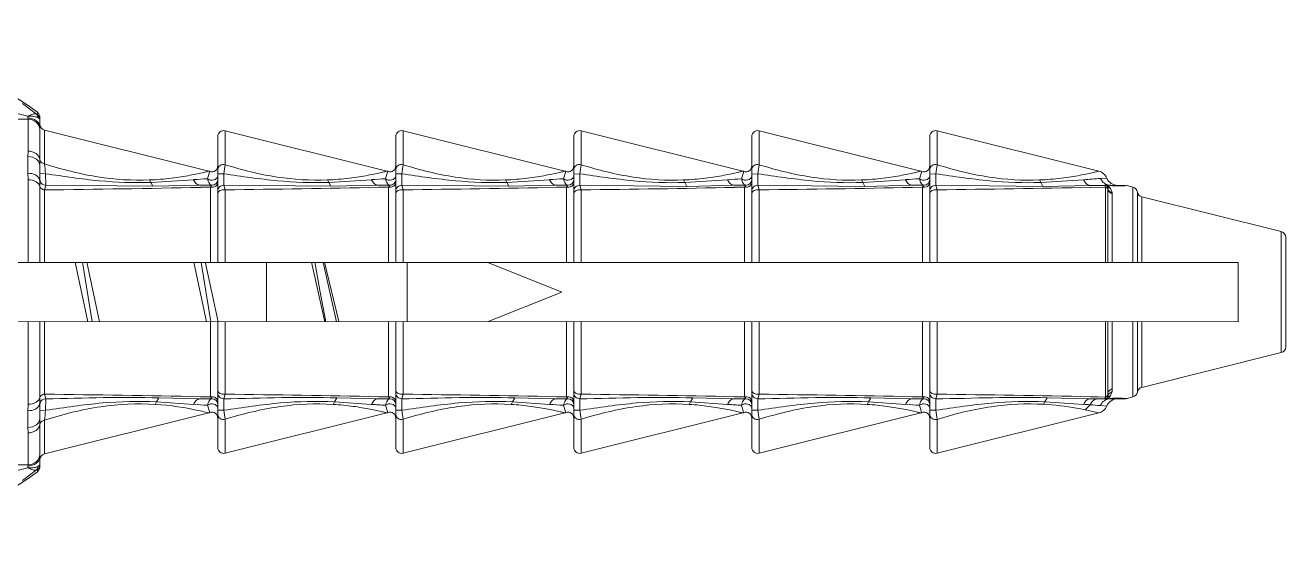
# Model space of a CAD drawing. Extents: x 9631 to 10472, y -18721 to -18126.
# Drawn here: x 10360.52 to 10376.45, y -18393.21 to -18386.46 of the extents above; entities that cross this region are included whole.
import ezdxf

# ---------------------------------------------------------------- set-up
doc = ezdxf.new("R2010")
doc.units = 0
doc.header["$MEASUREMENT"] = 0
doc.layers.get('0').update_dxf_attribs({"linetype": 'CONTINUOUS', "lineweight": 13})

msp = doc.modelspace()

# ---------------------------------------------------------------- linework, layer by layer
at = {"color": 7, "linetype": 'Continuous'}
for p, q in [((10360.553, -18387.609), (10360.399, -18387.571)), ((10360.662, -18387.583), (10360.483, -18387.448)), ((10360.673, -18387.584), (10360.673, -18387.558)), ((10357.403, -18387.643), (10360.554, -18387.643)), ((10360.553, -18387.63), (10360.553, -18387.609)), ((10360.554, -18387.643), (10360.553, -18387.63)), ((10360.554, -18388.05), (10360.554, -18387.643)), ((10360.662, -18387.583), (10360.673, -18387.584)), ((10360.662, -18387.583), (10360.682, -18387.622)), ((10360.673, -18387.584), (10360.7, -18387.622)), ((10360.683, -18387.628), (10360.701, -18387.64)), ((10360.703, -18387.752), (10360.703, -18387.619)), ((10360.704, -18387.776), (10360.703, -18387.752)), ((10360.704, -18388.157), (10360.704, -18387.776)), ((10362.84, -18388.303), (10360.76, -18387.783)), ((10360.76, -18388.209), (10360.76, -18387.783)), ((10362.953, -18389.456), (10362.953, -18387.865)), ((10365.09, -18388.303), (10363.046, -18387.792)), ((10363.046, -18388.221), (10363.046, -18387.792)), ((10365.203, -18389.456), (10365.203, -18387.865)), ((10367.34, -18388.303), (10365.296, -18387.792)), ((10365.296, -18388.221), (10365.296, -18387.792)), ((10367.453, -18389.456), (10367.453, -18387.865)), ((10369.59, -18388.303), (10367.546, -18387.792)), ((10367.546, -18388.221), (10367.546, -18387.792)), ((10369.703, -18389.456), (10369.703, -18387.865)), ((10371.84, -18388.303), (10369.796, -18387.792)), ((10369.796, -18388.221), (10369.796, -18387.792)), ((10371.953, -18387.865), (10371.953, -18389.456)), ((10374.09, -18388.303), (10372.046, -18387.792)), ((10372.046, -18387.792), (10372.046, -18388.221)), ((10360.553, -18388.118), (10360.554, -18388.05)), ((10360.553, -18388.329), (10360.553, -18388.118)), ((10360.703, -18388.232), (10360.704, -18388.157)), ((10360.554, -18388.412), (10360.553, -18388.329)), ((10360.703, -18388.429), (10360.703, -18388.232)), ((10360.776, -18388.335), (10360.703, -18388.333)), ((10360.778, -18388.481), (10360.776, -18388.335)), ((10362.842, -18388.327), (10362.822, -18388.399)), ((10362.853, -18388.307), (10362.842, -18388.327)), ((10362.945, -18388.389), (10362.953, -18388.365)), ((10362.953, -18388.338), (10363.03, -18388.336)), ((10363.028, -18388.481), (10363.03, -18388.336)), ((10365.092, -18388.327), (10365.072, -18388.399)), ((10365.103, -18388.307), (10365.092, -18388.327)), ((10365.195, -18388.389), (10365.203, -18388.365)), ((10365.203, -18388.338), (10365.28, -18388.336)), ((10365.278, -18388.481), (10365.28, -18388.336)), ((10367.322, -18388.399), (10367.353, -18388.308)), ((10367.453, -18388.365), (10367.445, -18388.389)), ((10367.453, -18388.339), (10367.53, -18388.336)), ((10367.528, -18388.481), (10367.53, -18388.336)), ((10369.572, -18388.399), (10369.603, -18388.308)), ((10369.703, -18388.365), (10369.695, -18388.389)), ((10369.703, -18388.339), (10369.78, -18388.336)), ((10369.778, -18388.481), (10369.78, -18388.336)), ((10371.822, -18388.399), (10371.853, -18388.308)), ((10371.953, -18388.365), (10371.945, -18388.389)), ((10372.03, -18388.336), (10371.953, -18388.339)), ((10372.03, -18388.336), (10372.028, -18388.481)), ((10360.554, -18389.456), (10360.554, -18388.412)), ((10360.7, -18388.408), (10360.703, -18388.429)), ((10360.707, -18388.428), (10360.703, -18388.406)), ((10360.704, -18388.498), (10360.703, -18388.429)), ((10360.703, -18389.456), (10360.704, -18388.498)), ((10360.76, -18388.539), (10360.778, -18388.481)), ((10360.778, -18388.481), (10362.133, -18388.494)), ((10362.091, -18388.414), (10362.105, -18388.446)), ((10362.105, -18388.446), (10362.646, -18388.411)), ((10362.133, -18388.494), (10362.105, -18388.446)), ((10362.133, -18388.494), (10362.733, -18388.481)), ((10362.878, -18388.481), (10362.733, -18388.481)), ((10362.86, -18388.504), (10362.735, -18388.507)), ((10362.878, -18388.481), (10362.86, -18388.504)), ((10362.86, -18388.504), (10362.86, -18389.456)), ((10362.86, -18388.504), (10362.894, -18388.505)), ((10362.921, -18388.407), (10362.945, -18388.389)), ((10363.046, -18388.539), (10363.028, -18388.481)), ((10363.028, -18388.481), (10364.383, -18388.494)), ((10364.341, -18388.414), (10364.355, -18388.446)), ((10364.355, -18388.446), (10364.896, -18388.411)), ((10364.383, -18388.494), (10364.355, -18388.446)), ((10364.383, -18388.494), (10364.983, -18388.481)), ((10365.128, -18388.481), (10364.983, -18388.481)), ((10365.11, -18388.504), (10364.985, -18388.507)), ((10365.128, -18388.481), (10365.11, -18388.504)), ((10365.11, -18388.504), (10365.11, -18389.456)), ((10365.11, -18388.504), (10365.144, -18388.505)), ((10365.171, -18388.407), (10365.195, -18388.389)), ((10365.296, -18388.539), (10365.278, -18388.481)), ((10365.278, -18388.481), (10366.633, -18388.494)), ((10366.591, -18388.414), (10366.605, -18388.446)), ((10366.605, -18388.446), (10367.146, -18388.411)), ((10366.633, -18388.494), (10366.605, -18388.446)), ((10366.633, -18388.494), (10367.233, -18388.481)), ((10367.378, -18388.481), (10367.233, -18388.481)), ((10367.36, -18388.505), (10367.235, -18388.507)), ((10367.36, -18388.505), (10367.378, -18388.481)), ((10367.36, -18389.456), (10367.36, -18388.505)), ((10367.378, -18388.506), (10367.36, -18388.505)), ((10367.442, -18388.392), (10367.421, -18388.408)), ((10367.546, -18388.539), (10367.528, -18388.481)), ((10367.528, -18388.481), (10368.883, -18388.495)), ((10368.841, -18388.414), (10368.855, -18388.446)), ((10368.855, -18388.446), (10369.396, -18388.411)), ((10368.883, -18388.495), (10368.855, -18388.446)), ((10368.883, -18388.495), (10369.483, -18388.481)), ((10369.628, -18388.481), (10369.483, -18388.481)), ((10369.61, -18388.505), (10369.485, -18388.507)), ((10369.61, -18388.505), (10369.628, -18388.481)), ((10369.61, -18389.456), (10369.61, -18388.505)), ((10369.628, -18388.507), (10369.61, -18388.505)), ((10369.692, -18388.392), (10369.671, -18388.408)), ((10369.796, -18388.539), (10369.778, -18388.481)), ((10369.778, -18388.481), (10371.133, -18388.495)), ((10371.091, -18388.414), (10371.105, -18388.446)), ((10371.105, -18388.446), (10371.646, -18388.411)), ((10371.133, -18388.495), (10371.105, -18388.446)), ((10371.133, -18388.495), (10371.733, -18388.481)), ((10371.878, -18388.481), (10371.733, -18388.481)), ((10371.86, -18388.505), (10371.735, -18388.508)), ((10371.86, -18388.505), (10371.878, -18388.481)), ((10371.86, -18389.456), (10371.86, -18388.505)), ((10371.878, -18388.507), (10371.86, -18388.505)), ((10371.942, -18388.392), (10371.921, -18388.408)), ((10372.028, -18388.481), (10372.046, -18388.539)), ((10372.028, -18388.481), (10373.383, -18388.495)), ((10373.341, -18388.414), (10373.355, -18388.446)), ((10373.355, -18388.446), (10373.896, -18388.411)), ((10373.383, -18388.495), (10373.355, -18388.446)), ((10373.383, -18388.495), (10373.983, -18388.482)), ((10374.166, -18388.482), (10373.983, -18388.482)), ((10374.166, -18388.503), (10373.985, -18388.508)), ((10374.113, -18388.396), (10374.191, -18388.39)), ((10374.166, -18388.482), (10374.177, -18388.472)), ((10374.172, -18388.492), (10374.166, -18388.482)), ((10374.175, -18388.503), (10374.166, -18388.503)), ((10374.175, -18388.503), (10374.172, -18388.492)), ((10374.175, -18389.457), (10374.175, -18388.503)), ((10374.175, -18388.503), (10374.2, -18388.522)), ((10374.192, -18388.492), (10374.18, -18388.472)), ((10374.199, -18388.475), (10374.19, -18388.473)), ((10374.198, -18388.48), (10374.19, -18388.476)), ((10374.208, -18388.509), (10374.196, -18388.497)), ((10374.283, -18388.482), (10374.199, -18388.475)), ((10374.212, -18388.492), (10374.2, -18388.481)), ((10374.2, -18388.522), (10374.203, -18388.535)), ((10374.203, -18389.457), (10374.203, -18388.521)), ((10374.205, -18388.535), (10374.203, -18388.521)), ((10374.262, -18388.489), (10374.205, -18388.481)), ((10374.239, -18388.522), (10374.215, -18388.514)), ((10374.239, -18388.522), (10374.218, -18388.497)), ((10374.26, -18388.574), (10374.239, -18388.522)), ((10374.32, -18388.49), (10374.271, -18388.489)), ((10374.41, -18388.482), (10374.283, -18388.482)), ((10374.32, -18388.49), (10374.295, -18388.482)), ((10374.33, -18388.489), (10374.32, -18388.49)), ((10374.374, -18388.488), (10374.33, -18388.489)), ((10374.419, -18388.487), (10374.374, -18388.488)), ((10374.446, -18388.486), (10374.419, -18388.487)), ((10374.521, -18388.505), (10374.443, -18388.485)), ((10374.521, -18389.457), (10374.521, -18388.505)), ((10360.76, -18389.456), (10360.76, -18388.539)), ((10363.046, -18389.456), (10363.046, -18388.539)), ((10365.296, -18389.456), (10365.296, -18388.539)), ((10367.546, -18389.456), (10367.546, -18388.539)), ((10369.796, -18389.456), (10369.796, -18388.539)), ((10372.046, -18388.539), (10372.046, -18389.456)), ((10374.26, -18388.587), (10374.26, -18388.574)), ((10374.26, -18389.457), (10374.26, -18388.587)), ((10374.577, -18388.566), (10374.577, -18389.457)), ((10376.396, -18389.067), (10374.633, -18388.627)), ((10374.633, -18388.627), (10374.633, -18389.457)), ((10376.396, -18390.596), (10376.396, -18389.067)), ((10376.453, -18390.523), (10376.453, -18389.14)), ((10359.353, -18389.456), (10375.853, -18389.457)), ((10361.148, -18389.454), (10361.311, -18390.209)), ((10361.242, -18389.454), (10361.364, -18390.207)), ((10361.459, -18390.208), (10361.295, -18389.454)), ((10362.648, -18389.454), (10362.811, -18390.208)), ((10362.743, -18389.456), (10362.864, -18390.208)), ((10362.798, -18389.468), (10362.795, -18389.454)), ((10362.958, -18390.207), (10362.798, -18389.468)), ((10363.57, -18390.206), (10363.57, -18389.456)), ((10364.138, -18389.454), (10364.304, -18390.209)), ((10364.248, -18389.831), (10364.181, -18389.454)), ((10364.285, -18389.454), (10364.367, -18389.831)), ((10364.481, -18390.202), (10364.302, -18389.454)), ((10365.346, -18389.456), (10365.346, -18390.206)), ((10367.303, -18389.831), (10366.366, -18389.456)), ((10375.853, -18390.207), (10375.853, -18389.457)), ((10364.32, -18390.209), (10364.248, -18389.831)), ((10364.367, -18389.831), (10364.455, -18390.209)), ((10367.303, -18389.831), (10366.37, -18390.204)), ((10359.353, -18390.206), (10375.853, -18390.207)), ((10360.554, -18391.25), (10360.554, -18390.206)), ((10360.703, -18391.164), (10360.703, -18390.206)), ((10360.76, -18391.123), (10360.76, -18390.206)), ((10362.86, -18390.206), (10362.86, -18391.158)), ((10362.953, -18391.798), (10362.953, -18390.206)), ((10363.046, -18391.123), (10363.046, -18390.206)), ((10365.11, -18390.206), (10365.11, -18391.158)), ((10365.203, -18391.798), (10365.203, -18390.206)), ((10365.296, -18391.123), (10365.296, -18390.206)), ((10367.36, -18391.158), (10367.36, -18390.206)), ((10367.453, -18391.798), (10367.453, -18390.206)), ((10367.546, -18391.124), (10367.546, -18390.206)), ((10369.61, -18391.158), (10369.61, -18390.206)), ((10369.703, -18391.798), (10369.703, -18390.206)), ((10369.796, -18391.124), (10369.796, -18390.206)), ((10371.86, -18391.158), (10371.86, -18390.206)), ((10371.953, -18390.206), (10371.953, -18391.798)), ((10372.046, -18390.206), (10372.046, -18391.124)), ((10374.175, -18391.16), (10374.175, -18390.207)), ((10374.203, -18391.128), (10374.203, -18390.207)), ((10374.26, -18391.058), (10374.26, -18390.207)), ((10374.521, -18391.158), (10374.521, -18390.207)), ((10374.577, -18390.207), (10374.577, -18391.097)), ((10374.633, -18390.207), (10374.633, -18391.037)), ((10376.396, -18390.596), (10374.633, -18391.037)), ((10374.259, -18391.089), (10374.26, -18391.058)), ((10360.7, -18391.255), (10360.703, -18391.233)), ((10360.703, -18391.233), (10360.703, -18391.164)), ((10360.703, -18391.43), (10360.703, -18391.233)), ((10360.707, -18391.234), (10360.703, -18391.256)), ((10360.778, -18391.181), (10360.76, -18391.123)), ((10360.776, -18391.327), (10360.778, -18391.181)), ((10362.162, -18391.252), (10362.178, -18391.219)), ((10362.209, -18391.17), (10362.178, -18391.219)), ((10362.646, -18391.252), (10362.178, -18391.219)), ((10362.732, -18391.181), (10362.209, -18391.17)), ((10362.878, -18391.181), (10362.732, -18391.181)), ((10362.735, -18391.155), (10362.86, -18391.158)), ((10362.86, -18391.158), (10362.894, -18391.157)), ((10362.86, -18391.158), (10362.878, -18391.181)), ((10363.028, -18391.181), (10363.046, -18391.123)), ((10363.03, -18391.326), (10363.028, -18391.181)), ((10364.412, -18391.252), (10364.428, -18391.219)), ((10364.459, -18391.17), (10364.428, -18391.219)), ((10364.896, -18391.252), (10364.428, -18391.219)), ((10364.982, -18391.181), (10364.459, -18391.17)), ((10365.128, -18391.181), (10364.982, -18391.181)), ((10364.985, -18391.155), (10365.11, -18391.158)), ((10365.11, -18391.158), (10365.144, -18391.157)), ((10365.11, -18391.158), (10365.128, -18391.181)), ((10365.278, -18391.181), (10365.296, -18391.123)), ((10365.28, -18391.326), (10365.278, -18391.181)), ((10366.662, -18391.252), (10366.678, -18391.219)), ((10366.709, -18391.17), (10366.678, -18391.219)), ((10367.146, -18391.252), (10366.678, -18391.219)), ((10367.232, -18391.181), (10366.709, -18391.17)), ((10367.378, -18391.181), (10367.232, -18391.181)), ((10367.235, -18391.155), (10367.36, -18391.158)), ((10367.378, -18391.156), (10367.36, -18391.158)), ((10367.378, -18391.181), (10367.36, -18391.158)), ((10367.528, -18391.181), (10367.546, -18391.124)), ((10367.53, -18391.326), (10367.528, -18391.181)), ((10368.912, -18391.252), (10368.928, -18391.219)), ((10368.959, -18391.17), (10368.928, -18391.219)), ((10369.396, -18391.252), (10368.928, -18391.219)), ((10369.482, -18391.181), (10368.959, -18391.17)), ((10369.628, -18391.181), (10369.482, -18391.181)), ((10369.485, -18391.155), (10369.61, -18391.158)), ((10369.628, -18391.156), (10369.61, -18391.158)), ((10369.628, -18391.181), (10369.61, -18391.158)), ((10369.778, -18391.181), (10369.796, -18391.124)), ((10369.78, -18391.327), (10369.778, -18391.181)), ((10371.162, -18391.252), (10371.178, -18391.219)), ((10371.209, -18391.17), (10371.178, -18391.219)), ((10371.646, -18391.252), (10371.178, -18391.219)), ((10371.732, -18391.181), (10371.209, -18391.17)), ((10371.878, -18391.181), (10371.732, -18391.181)), ((10371.735, -18391.155), (10371.86, -18391.158)), ((10371.878, -18391.156), (10371.86, -18391.158)), ((10371.878, -18391.181), (10371.86, -18391.158)), ((10372.046, -18391.124), (10372.028, -18391.181)), ((10372.028, -18391.181), (10372.03, -18391.327)), ((10373.392, -18391.251), (10373.407, -18391.219)), ((10373.438, -18391.169), (10373.407, -18391.219)), ((10373.896, -18391.252), (10373.407, -18391.219)), ((10373.982, -18391.182), (10373.438, -18391.169)), ((10374.166, -18391.182), (10373.982, -18391.182)), ((10373.985, -18391.155), (10374.08, -18391.158)), ((10374.078, -18391.182), (10374.039, -18391.191)), ((10374.08, -18391.158), (10374.166, -18391.16)), ((10374.166, -18391.16), (10374.175, -18391.16)), ((10374.166, -18391.182), (10374.175, -18391.16)), ((10374.178, -18391.192), (10374.171, -18391.184)), ((10374.175, -18391.16), (10374.2, -18391.141)), ((10374.178, -18391.192), (10374.19, -18391.175)), ((10374.183, -18391.19), (10374.178, -18391.192)), ((10374.199, -18391.188), (10374.183, -18391.191)), ((10374.198, -18391.183), (10374.188, -18391.188)), ((10374.19, -18391.175), (10374.194, -18391.168)), ((10374.207, -18391.154), (10374.196, -18391.166)), ((10374.198, -18391.183), (10374.219, -18391.165)), ((10374.283, -18391.182), (10374.199, -18391.188)), ((10374.2, -18391.141), (10374.203, -18391.128)), ((10374.264, -18391.174), (10374.205, -18391.182)), ((10374.259, -18391.089), (10374.21, -18391.125)), ((10374.239, -18391.142), (10374.215, -18391.149)), ((10374.239, -18391.142), (10374.259, -18391.089)), ((10374.319, -18391.173), (10374.272, -18391.174)), ((10374.283, -18391.182), (10374.319, -18391.173)), ((10374.41, -18391.182), (10374.283, -18391.182)), ((10374.33, -18391.174), (10374.319, -18391.173)), ((10374.384, -18391.175), (10374.33, -18391.174)), ((10374.446, -18391.177), (10374.384, -18391.175)), ((10374.521, -18391.158), (10374.446, -18391.177)), ((10360.553, -18391.333), (10360.554, -18391.25)), ((10360.553, -18391.544), (10360.553, -18391.333)), ((10360.776, -18391.327), (10360.703, -18391.329)), ((10362.839, -18391.36), (10360.76, -18391.879)), ((10362.821, -18391.264), (10362.852, -18391.354)), ((10362.839, -18391.36), (10362.823, -18391.356)), ((10362.92, -18391.255), (10362.944, -18391.273)), ((10362.944, -18391.273), (10362.953, -18391.297)), ((10362.953, -18391.324), (10363.03, -18391.326)), ((10365.089, -18391.36), (10363.046, -18391.87)), ((10365.071, -18391.264), (10365.102, -18391.354)), ((10365.17, -18391.255), (10365.194, -18391.273)), ((10365.194, -18391.273), (10365.203, -18391.297)), ((10365.203, -18391.324), (10365.28, -18391.326)), ((10367.339, -18391.36), (10365.296, -18391.87)), ((10367.342, -18391.335), (10367.321, -18391.264)), ((10367.353, -18391.356), (10367.342, -18391.335)), ((10367.442, -18391.271), (10367.42, -18391.255)), ((10367.453, -18391.298), (10367.444, -18391.273)), ((10367.453, -18391.324), (10367.53, -18391.326)), ((10369.589, -18391.36), (10367.546, -18391.87)), ((10369.593, -18391.337), (10369.571, -18391.264)), ((10369.603, -18391.356), (10369.593, -18391.337)), ((10369.692, -18391.271), (10369.67, -18391.255)), ((10369.703, -18391.298), (10369.694, -18391.274)), ((10369.703, -18391.324), (10369.78, -18391.327)), ((10371.839, -18391.36), (10369.796, -18391.871)), ((10371.843, -18391.338), (10371.821, -18391.264)), ((10371.853, -18391.356), (10371.843, -18391.338)), ((10371.942, -18391.271), (10371.92, -18391.255)), ((10371.953, -18391.298), (10371.944, -18391.274)), ((10372.03, -18391.327), (10371.953, -18391.324)), ((10374.089, -18391.36), (10372.046, -18391.871)), ((10373.918, -18391.322), (10373.98, -18391.258)), ((10374.089, -18391.36), (10373.918, -18391.322)), ((10374.191, -18391.273), (10374.111, -18391.267)), ((10360.554, -18391.612), (10360.553, -18391.544)), ((10360.703, -18391.505), (10360.703, -18391.43)), ((10360.703, -18391.886), (10360.703, -18391.505)), ((10360.76, -18391.879), (10360.76, -18391.453)), ((10363.046, -18391.87), (10363.046, -18391.441)), ((10365.296, -18391.87), (10365.296, -18391.441)), ((10367.546, -18391.87), (10367.546, -18391.441)), ((10369.796, -18391.871), (10369.796, -18391.441)), ((10372.046, -18391.442), (10372.046, -18391.871)), ((10360.554, -18392.019), (10360.554, -18391.612)), ((10360.554, -18392.019), (10357.403, -18392.019)), ((10360.553, -18392.032), (10360.554, -18392.019)), ((10360.553, -18392.053), (10360.553, -18392.032)), ((10360.682, -18392.034), (10360.679, -18392.052)), ((10360.69, -18392.03), (10360.682, -18392.034)), ((10360.703, -18392.019), (10360.689, -18392.062)), ((10360.703, -18392.019), (10360.69, -18392.03)), ((10360.703, -18391.913), (10360.703, -18391.886)), ((10360.703, -18392.043), (10360.703, -18391.913)), ((10360.399, -18392.092), (10360.553, -18392.053)), ((10360.483, -18392.215), (10360.662, -18392.079)), ((10360.679, -18392.052), (10360.662, -18392.079)), ((10360.662, -18392.079), (10360.673, -18392.078)), ((10360.673, -18392.104), (10360.673, -18392.078))]:
    msp.add_line(p, q, dxfattribs=at)
for centre, radius, start, end in [((10357.328, -18392.081), 5.625, 53.5144, 89.2238), ((10360.628, -18387.619), 0.075, 359.9981, 53.5144), ((10360.606, -18387.632), 0.0766, 3.0804, 7.1269), ((10360.629, -18387.644), 0.0739, 0.068, 17.079), ((10360.778, -18387.71), 0.075, 179.9981, 255.9619), ((10363.028, -18387.865), 0.075, 75.9619, 179.9981), ((10365.278, -18387.865), 0.075, 75.9619, 179.9981), ((10367.528, -18387.865), 0.075, 75.9619, 179.9981), ((10369.778, -18387.865), 0.075, 75.9619, 179.9981), ((10372.028, -18387.865), 0.075, 75.9619, 179.9981), ((10337.391, -18391.272), 23.569, 7.1589, 7.4674), ((10362.803, -18388.448), 0.15, 70.5269, 75.9619), ((10362.878, -18388.236), 0.075, 250.5269, 359.9981), ((10335.457, -18384.44), 27.847, 351.9574, 352.1962), ((10365.053, -18388.448), 0.15, 70.5269, 75.9619), ((10365.128, -18388.236), 0.075, 250.5269, 359.9981), ((10337.707, -18384.44), 27.847, 351.9574, 352.1962), ((10367.303, -18388.448), 0.15, 70.5269, 75.9619), ((10367.378, -18388.236), 0.075, 250.5269, 359.9981), ((10339.914, -18384.434), 27.891, 351.9572, 352.1956), ((10369.553, -18388.448), 0.15, 70.5269, 75.9619), ((10369.628, -18388.236), 0.075, 250.5269, 359.9981), ((10342.164, -18384.434), 27.891, 351.9572, 352.1956), ((10371.803, -18388.449), 0.15, 70.5269, 75.9619), ((10371.878, -18388.236), 0.075, 250.5269, 359.9981), ((10350.999, -18385.351), 21.243, 351.9209, 352.2339), ((10374.053, -18388.449), 0.15, 22.9768, 75.9619), ((10360.778, -18388.406), 0.0749, 197.2807, 269.8926), ((10358.692, -18200.454), 188.097, 270.63008, 271.23174), ((10361.385, -18368.967), 19.484, 273.7108, 274.2269), ((10362.878, -18388.406), 0.075, 269.9981, 359.9981), ((10363.028, -18388.556), 0.075, 89.8222, 180.0149), ((10360.964, -18201.605), 186.945, 270.63827, 271.23248), ((10363.635, -18368.968), 19.483, 273.7108, 274.2269), ((10365.128, -18388.406), 0.075, 269.998, 359.9981), ((10365.278, -18388.556), 0.075, 89.8222, 180.0149), ((10363.214, -18201.605), 186.945, 270.63827, 271.23248), ((10365.885, -18368.966), 19.485, 273.7108, 274.2269), ((10367.378, -18388.406), 0.075, 269.9981, 359.9981), ((10367.405, -18388.359), 0.0497, 318.7131, 322.5207), ((10367.528, -18388.556), 0.075, 89.8223, 180.0149), ((10365.464, -18201.617), 186.934, 270.63826, 271.2325), ((10368.135, -18368.966), 19.486, 273.7108, 274.2269), ((10369.628, -18388.406), 0.075, 269.9981, 359.9981), ((10369.655, -18388.359), 0.0497, 318.7131, 322.5206), ((10369.778, -18388.556), 0.075, 89.8223, 180.0149), ((10367.714, -18201.617), 186.934, 270.63826, 271.2325), ((10370.386, -18368.972), 19.479, 273.7107, 274.227), ((10371.878, -18388.406), 0.075, 269.9981, 359.9981), ((10371.905, -18388.359), 0.0497, 318.7131, 322.5207), ((10372.028, -18388.556), 0.075, 89.8214, 180.0149), ((10369.971, -18202.081), 186.469, 270.63766, 271.23356), ((10372.525, -18367.317), 21.138, 273.721, 274.3085), ((10374.166, -18388.519), 0.0375, 5.417, 89.9981), ((10374.236, -18388.355), 0.127, 241.1548, 248.9047), ((10374.13, -18388.442), 0.0557, 327.437, 329.5506), ((10374.163, -18388.485), 0.0214, 39.0718, 42.6439), ((10374.071, -18388.924), 0.466, 75.9211, 76.2966), ((10374.909, -18386.962), 1.676, 244.2578, 244.5726), ((10374.498, -18387.22), 1.291, 255.9357, 256.2098), ((10374.329, -18388.332), 0.15, 202.9768, 269.9981), ((10374.247, -18388.297), 0.189, 254.9651, 255.7918), ((10374.091, -18388.616), 0.173, 51.127, 52.0324), ((10374.251, -18388.278), 0.208, 255.8011, 257.1748), ((10374.262, -18388.51), 0.0596, 185.4313, 190.8901), ((10374.265, -18388.509), 0.0621, 190.9365, 203.2531), ((10374.244, -18388.462), 0.0596, 232.2229, 241.1682), ((10374.037, -18388.679), 0.256, 45.1745, 46.9697), ((10374.295, -18387.946), 0.544, 266.5229, 267.469), ((10374.283, -18388.565), 0.0833, 81.4734, 89.9817), ((10374.41, -18388.632), 0.15, 75.9721, 89.9981), ((10374.503, -18388.578), 0.075, 9.1443, 75.9619), ((10374.651, -18388.554), 0.075, 189.1443, 255.9619), ((10376.378, -18389.14), 0.075, 359.9981, 75.9619), ((10376.378, -18390.523), 0.075, 284.0343, 359.9981), ((10374.651, -18391.109), 0.075, 104.0343, 170.8519), ((10360.778, -18391.256), 0.0749, 90.1043, 162.7191), ((10358.185, -18609.47), 218.362, 88.80609, 89.32436), ((10362.878, -18391.256), 0.075, 359.9981, 89.998), ((10363.028, -18391.106), 0.075, 179.9813, 270.1741), ((10360.469, -18607.457), 216.349, 88.80401, 89.31746), ((10365.128, -18391.256), 0.075, 359.9981, 89.9981), ((10365.278, -18391.106), 0.075, 179.9813, 270.1741), ((10362.719, -18607.457), 216.349, 88.80401, 89.31746), ((10367.378, -18391.256), 0.075, 359.9981, 89.9981), ((10367.528, -18391.106), 0.075, 179.9813, 270.174), ((10364.967, -18607.605), 216.497, 88.8042, 89.3173), ((10369.628, -18391.256), 0.075, 359.9981, 89.9981), ((10369.778, -18391.106), 0.075, 179.9813, 270.174), ((10367.217, -18607.605), 216.497, 88.8042, 89.3173), ((10371.878, -18391.256), 0.075, 359.9981, 89.9981), ((10372.028, -18391.106), 0.075, 179.9813, 270.1741), ((10369.47, -18607.4), 216.292, 88.80374, 89.31748), ((10374.166, -18391.144), 0.0375, 269.9981, 354.5801), ((10374.234, -18391.308), 0.126, 115.7482, 117.7259), ((10374.124, -18391.225), 0.0632, 29.2667, 30.911), ((10374.329, -18391.332), 0.15, 89.9981, 157.0194), ((10374.326, -18391.259), 0.16, 144.2661, 145.2256), ((10374.247, -18391.367), 0.19, 104.1521, 104.9688), ((10374.251, -18391.385), 0.208, 102.8822, 104.1448), ((10376.026, -18391.126), 1.823, 180.0043, 180.2924), ((10374.262, -18391.153), 0.0596, 169.2211, 174.5746), ((10374.265, -18391.154), 0.0621, 156.7415, 169.1728), ((10374.244, -18391.201), 0.0596, 118.8176, 127.7583), ((10374.266, -18391.154), 0.0631, 152.2861, 156.7646), ((10374.044, -18390.99), 0.247, 315.0959, 317.6319), ((10374.058, -18391.003), 0.228, 317.6387, 319.1861), ((10374.08, -18391.022), 0.198, 319.1273, 323.0339), ((10374.295, -18391.727), 0.554, 92.3606, 93.2207), ((10374.41, -18391.032), 0.15, 269.9981, 284.0343), ((10374.503, -18391.085), 0.075, 284.0343, 350.8519), ((10343.745, -18389.204), 17.163, 352.4707, 352.8943), ((10361.22, -18413.063), 21.858, 85.7974, 86.2575), ((10362.803, -18391.214), 0.15, 284.0343, 289.4693), ((10362.878, -18391.426), 0.075, 359.9981, 109.4693), ((10342.477, -18394.244), 20.759, 7.7591, 8.0794), ((10363.464, -18413.142), 21.937, 85.7983, 86.2568), ((10365.053, -18391.214), 0.15, 284.0343, 289.4693), ((10365.128, -18391.426), 0.075, 359.9981, 109.4693), ((10344.727, -18394.244), 20.759, 7.7591, 8.0794), ((10365.715, -18413.136), 21.931, 85.7982, 86.2568), ((10367.303, -18391.214), 0.15, 284.0343, 289.4693), ((10367.378, -18391.426), 0.075, 359.9981, 109.4693), ((10367.405, -18391.304), 0.0497, 37.506, 41.2571), ((10346.99, -18394.242), 20.746, 7.7587, 8.0792), ((10367.964, -18413.148), 21.943, 85.7984, 86.2568), ((10369.553, -18391.214), 0.15, 284.0343, 289.4693), ((10369.628, -18391.426), 0.075, 359.9981, 109.4693), ((10369.655, -18391.304), 0.0497, 37.5062, 41.257), ((10349.24, -18394.242), 20.746, 7.7587, 8.0792), ((10370.217, -18413.103), 21.898, 85.7979, 86.2572), ((10371.803, -18391.214), 0.15, 284.0343, 289.4693), ((10371.878, -18391.426), 0.075, 359.9981, 109.4693), ((10371.905, -18391.304), 0.0497, 37.506, 41.2569), ((10344.904, -18395.158), 27.395, 7.7977, 8.0404), ((10372.749, -18408.942), 17.728, 86.0194, 86.2905), ((10371.959, -18420.124), 28.937, 85.7362, 85.996), ((10374.053, -18391.214), 0.15, 284.0343, 337.0194), ((10360.778, -18391.952), 0.075, 104.0343, 179.9981), ((10363.028, -18391.798), 0.075, 179.9981, 284.0343), ((10365.278, -18391.798), 0.075, 179.9981, 284.0343), ((10367.528, -18391.798), 0.075, 179.9981, 284.0343), ((10369.778, -18391.798), 0.075, 179.9981, 284.0343), ((10372.028, -18391.798), 0.075, 179.9981, 284.0343), ((10360.628, -18392.043), 0.075, 306.4818, 359.9981), ((10357.328, -18387.581), 5.625, 270.7724, 306.4818), ((10360.628, -18392.018), 0.0751, 306.2241, 323.93)]:
    msp.add_arc(centre, radius, start, end, dxfattribs=at)
for points, knots in [([(10360.662, -18387.583), (10360.648, -18387.576), (10360.606, -18387.58), (10360.572, -18387.597), (10360.553, -18387.609)], [0, 0, 0, 0, 0.41649, 1, 1, 1, 1]), ([(10360.553, -18387.609), (10360.578, -18387.607), (10360.622, -18387.608), (10360.666, -18387.618), (10360.683, -18387.628)], [0, 0, 0, 0, 0.564879, 1, 1, 1, 1]), ([(10360.553, -18387.63), (10360.59, -18387.63), (10360.648, -18387.647), (10360.695, -18387.701), (10360.703, -18387.734), (10360.703, -18387.749)], [0, 0, 0, 0, 0.5336, 0.775136, 1, 1, 1, 1]), ([(10360.554, -18387.643), (10360.59, -18387.643), (10360.664, -18387.67), (10360.7, -18387.741), (10360.704, -18387.776)], [0, 0, 0, 0, 0.504702, 1, 1, 1, 1]), ([(10360.701, -18387.64), (10360.701, -18387.641), (10360.702, -18387.642), (10360.703, -18387.643), (10360.703, -18387.644)], [0, 0, 0, 0, 0.647724, 1, 1, 1, 1]), ([(10360.554, -18388.05), (10360.589, -18388.05), (10360.657, -18388.067), (10360.7, -18388.127), (10360.704, -18388.157)], [0, 0, 0, 0, 0.538061, 1, 1, 1, 1]), ([(10360.553, -18388.118), (10360.59, -18388.118), (10360.647, -18388.134), (10360.694, -18388.185), (10360.703, -18388.217), (10360.703, -18388.232)], [0, 0, 0, 0, 0.540725, 0.78039, 1, 1, 1, 1]), ([(10360.76, -18388.209), (10360.746, -18388.207), (10360.72, -18388.195), (10360.705, -18388.17), (10360.704, -18388.157)], [0, 0, 0, 0, 0.533877, 1, 1, 1, 1]), ([(10360.76, -18388.209), (10360.98, -18388.28), (10361.418, -18388.393), (10361.871, -18388.423), (10362.091, -18388.414)], [0, 0, 0, 0, 0.512706, 1, 1, 1, 1]), ([(10362.953, -18388.278), (10362.953, -18388.26), (10362.981, -18388.221), (10363.025, -18388.217), (10363.046, -18388.221)], [0, 0, 0, 0, 0.456821, 1, 1, 1, 1]), ([(10365.203, -18388.279), (10365.203, -18388.26), (10365.231, -18388.221), (10365.275, -18388.217), (10365.296, -18388.221)], [0, 0, 0, 0, 0.456821, 1, 1, 1, 1]), ([(10367.453, -18388.279), (10367.453, -18388.26), (10367.481, -18388.221), (10367.525, -18388.217), (10367.546, -18388.221)], [0, 0, 0, 0, 0.456821, 1, 1, 1, 1]), ([(10369.703, -18388.279), (10369.703, -18388.26), (10369.731, -18388.221), (10369.775, -18388.217), (10369.796, -18388.221)], [0, 0, 0, 0, 0.456821, 1, 1, 1, 1]), ([(10372.046, -18388.221), (10372.025, -18388.217), (10371.981, -18388.222), (10371.953, -18388.26), (10371.953, -18388.279)], [0, 0, 0, 0, 0.543179, 1, 1, 1, 1]), ([(10360.553, -18388.329), (10360.585, -18388.329), (10360.644, -18388.34), (10360.692, -18388.383), (10360.7, -18388.408)], [0, 0, 0, 0, 0.555642, 1, 1, 1, 1]), ([(10360.776, -18388.335), (10361.002, -18388.367), (10361.442, -18388.436), (10361.888, -18388.452), (10362.105, -18388.446)], [0, 0, 0, 0, 0.512259, 1, 1, 1, 1]), ([(10362.091, -18388.414), (10362.183, -18388.41), (10362.316, -18388.399), (10362.486, -18388.375), (10362.597, -18388.356), (10362.691, -18388.337), (10362.758, -18388.322), (10362.799, -18388.313), (10362.82, -18388.307), (10362.832, -18388.305), (10362.838, -18388.303), (10362.84, -18388.303)], [0, 0, 0, 0, 0.363696, 0.529143, 0.679061, 0.808383, 0.91034, 0.948519, 0.976754, 0.994126, 1, 1, 1, 1]), ([(10363.03, -18388.336), (10363.255, -18388.368), (10363.694, -18388.436), (10364.139, -18388.452), (10364.355, -18388.446)], [0, 0, 0, 0, 0.512254, 1, 1, 1, 1]), ([(10363.046, -18388.221), (10363.261, -18388.288), (10363.687, -18388.395), (10364.128, -18388.422), (10364.341, -18388.414)], [0, 0, 0, 0, 0.512771, 1, 1, 1, 1]), ([(10364.341, -18388.414), (10364.433, -18388.41), (10364.566, -18388.399), (10364.736, -18388.375), (10364.847, -18388.356), (10364.941, -18388.337), (10365.008, -18388.322), (10365.049, -18388.313), (10365.07, -18388.307), (10365.082, -18388.305), (10365.088, -18388.303), (10365.09, -18388.303)], [0, 0, 0, 0, 0.363696, 0.529143, 0.679061, 0.808383, 0.91034, 0.948519, 0.976754, 0.994126, 1, 1, 1, 1]), ([(10365.28, -18388.336), (10365.505, -18388.368), (10365.944, -18388.436), (10366.389, -18388.452), (10366.605, -18388.446)], [0, 0, 0, 0, 0.512254, 1, 1, 1, 1]), ([(10365.296, -18388.221), (10365.511, -18388.288), (10365.937, -18388.395), (10366.378, -18388.423), (10366.591, -18388.414)], [0, 0, 0, 0, 0.512771, 1, 1, 1, 1]), ([(10366.591, -18388.414), (10366.683, -18388.41), (10366.816, -18388.399), (10366.986, -18388.375), (10367.097, -18388.356), (10367.191, -18388.337), (10367.258, -18388.322), (10367.299, -18388.313), (10367.32, -18388.307), (10367.332, -18388.305), (10367.338, -18388.303), (10367.34, -18388.303)], [0, 0, 0, 0, 0.363696, 0.529143, 0.679061, 0.808383, 0.91034, 0.948519, 0.976754, 0.994126, 1, 1, 1, 1]), ([(10367.53, -18388.336), (10367.755, -18388.368), (10368.194, -18388.436), (10368.639, -18388.453), (10368.855, -18388.446)], [0, 0, 0, 0, 0.512253, 1, 1, 1, 1]), ([(10367.546, -18388.221), (10367.761, -18388.288), (10368.187, -18388.395), (10368.628, -18388.423), (10368.841, -18388.414)], [0, 0, 0, 0, 0.512746, 1, 1, 1, 1]), ([(10368.841, -18388.414), (10368.933, -18388.41), (10369.066, -18388.399), (10369.236, -18388.375), (10369.347, -18388.356), (10369.441, -18388.337), (10369.508, -18388.322), (10369.549, -18388.313), (10369.57, -18388.307), (10369.582, -18388.305), (10369.588, -18388.303), (10369.59, -18388.303)], [0, 0, 0, 0, 0.363693, 0.529141, 0.679059, 0.808383, 0.91034, 0.948519, 0.976754, 0.994126, 1, 1, 1, 1]), ([(10369.78, -18388.336), (10370.005, -18388.368), (10370.444, -18388.436), (10370.889, -18388.453), (10371.105, -18388.446)], [0, 0, 0, 0, 0.512253, 1, 1, 1, 1]), ([(10369.796, -18388.221), (10370.011, -18388.288), (10370.437, -18388.395), (10370.878, -18388.423), (10371.091, -18388.414)], [0, 0, 0, 0, 0.512746, 1, 1, 1, 1]), ([(10371.091, -18388.414), (10371.183, -18388.41), (10371.316, -18388.399), (10371.486, -18388.375), (10371.597, -18388.356), (10371.691, -18388.337), (10371.758, -18388.322), (10371.799, -18388.313), (10371.82, -18388.307), (10371.832, -18388.305), (10371.838, -18388.303), (10371.84, -18388.303)], [0, 0, 0, 0, 0.363693, 0.529141, 0.679059, 0.808383, 0.91034, 0.948519, 0.976754, 0.994126, 1, 1, 1, 1]), ([(10372.03, -18388.336), (10372.255, -18388.368), (10372.694, -18388.436), (10373.139, -18388.453), (10373.355, -18388.446)], [0, 0, 0, 0, 0.512254, 1, 1, 1, 1]), ([(10372.046, -18388.221), (10372.261, -18388.288), (10372.687, -18388.395), (10373.128, -18388.423), (10373.341, -18388.414)], [0, 0, 0, 0, 0.51277, 1, 1, 1, 1]), ([(10373.341, -18388.414), (10373.433, -18388.41), (10373.566, -18388.399), (10373.736, -18388.375), (10373.847, -18388.356), (10373.941, -18388.337), (10374.008, -18388.322), (10374.049, -18388.313), (10374.07, -18388.308), (10374.082, -18388.305), (10374.088, -18388.303), (10374.09, -18388.303)], [0, 0, 0, 0, 0.363693, 0.529141, 0.679059, 0.808382, 0.910339, 0.948518, 0.976754, 0.994126, 1, 1, 1, 1]), ([(10360.554, -18388.412), (10360.589, -18388.412), (10360.65, -18388.422), (10360.7, -18388.472), (10360.704, -18388.498)], [0, 0, 0, 0, 0.571547, 1, 1, 1, 1]), ([(10360.76, -18388.539), (10360.753, -18388.538), (10360.73, -18388.533), (10360.706, -18388.514), (10360.704, -18388.498)], [0, 0, 0, 0, 0.303584, 1, 1, 1, 1]), ([(10362.733, -18388.481), (10362.715, -18388.481), (10362.676, -18388.464), (10362.655, -18388.43), (10362.646, -18388.411)], [0, 0, 0, 0, 0.453579, 1, 1, 1, 1]), ([(10362.822, -18388.399), (10362.826, -18388.42), (10362.836, -18388.453), (10362.866, -18388.481), (10362.878, -18388.481)], [0, 0, 0, 0, 0.638647, 1, 1, 1, 1]), ([(10362.822, -18388.399), (10362.828, -18388.404), (10362.858, -18388.42), (10362.897, -18388.418), (10362.921, -18388.407)], [0, 0, 0, 0, 0.236916, 1, 1, 1, 1]), ([(10362.894, -18388.505), (10362.91, -18388.502), (10362.94, -18388.487), (10362.953, -18388.456), (10362.953, -18388.441)], [0, 0, 0, 0, 0.521549, 1, 1, 1, 1]), ([(10362.953, -18388.585), (10362.953, -18388.569), (10362.977, -18388.546), (10363.013, -18388.537), (10363.035, -18388.537), (10363.046, -18388.539)], [0, 0, 0, 0, 0.418647, 0.70114, 1, 1, 1, 1]), ([(10364.983, -18388.481), (10364.965, -18388.481), (10364.926, -18388.464), (10364.905, -18388.43), (10364.896, -18388.411)], [0, 0, 0, 0, 0.453579, 1, 1, 1, 1]), ([(10365.072, -18388.399), (10365.076, -18388.42), (10365.086, -18388.453), (10365.116, -18388.481), (10365.128, -18388.481)], [0, 0, 0, 0, 0.638644, 1, 1, 1, 1]), ([(10365.072, -18388.399), (10365.078, -18388.404), (10365.108, -18388.42), (10365.147, -18388.418), (10365.171, -18388.407)], [0, 0, 0, 0, 0.236916, 1, 1, 1, 1]), ([(10365.144, -18388.505), (10365.16, -18388.502), (10365.19, -18388.487), (10365.203, -18388.456), (10365.203, -18388.441)], [0, 0, 0, 0, 0.521549, 1, 1, 1, 1]), ([(10365.203, -18388.585), (10365.203, -18388.569), (10365.227, -18388.546), (10365.263, -18388.537), (10365.285, -18388.537), (10365.296, -18388.539)], [0, 0, 0, 0, 0.418647, 0.70114, 1, 1, 1, 1]), ([(10367.233, -18388.481), (10367.215, -18388.481), (10367.176, -18388.465), (10367.155, -18388.43), (10367.146, -18388.411)], [0, 0, 0, 0, 0.453579, 1, 1, 1, 1]), ([(10367.378, -18388.481), (10367.366, -18388.481), (10367.336, -18388.453), (10367.326, -18388.42), (10367.322, -18388.399)], [0, 0, 0, 0, 0.361303, 1, 1, 1, 1]), ([(10367.421, -18388.408), (10367.397, -18388.419), (10367.358, -18388.42), (10367.328, -18388.404), (10367.322, -18388.399)], [0, 0, 0, 0, 0.763084, 1, 1, 1, 1]), ([(10367.453, -18388.441), (10367.453, -18388.458), (10367.435, -18388.495), (10367.397, -18388.507), (10367.378, -18388.506)], [0, 0, 0, 0, 0.475547, 1, 1, 1, 1]), ([(10367.453, -18388.585), (10367.453, -18388.569), (10367.477, -18388.546), (10367.513, -18388.537), (10367.535, -18388.537), (10367.546, -18388.539)], [0, 0, 0, 0, 0.418647, 0.70114, 1, 1, 1, 1]), ([(10369.483, -18388.481), (10369.465, -18388.481), (10369.426, -18388.465), (10369.405, -18388.43), (10369.396, -18388.411)], [0, 0, 0, 0, 0.453579, 1, 1, 1, 1]), ([(10369.628, -18388.481), (10369.616, -18388.481), (10369.586, -18388.453), (10369.576, -18388.42), (10369.572, -18388.399)], [0, 0, 0, 0, 0.361333, 1, 1, 1, 1]), ([(10369.671, -18388.408), (10369.647, -18388.419), (10369.608, -18388.42), (10369.578, -18388.404), (10369.572, -18388.399)], [0, 0, 0, 0, 0.763084, 1, 1, 1, 1]), ([(10369.703, -18388.441), (10369.703, -18388.458), (10369.685, -18388.495), (10369.647, -18388.507), (10369.628, -18388.507)], [0, 0, 0, 0, 0.475547, 1, 1, 1, 1]), ([(10369.703, -18388.585), (10369.703, -18388.569), (10369.727, -18388.546), (10369.763, -18388.537), (10369.785, -18388.537), (10369.796, -18388.539)], [0, 0, 0, 0, 0.418647, 0.70114, 1, 1, 1, 1]), ([(10371.733, -18388.481), (10371.715, -18388.481), (10371.676, -18388.465), (10371.655, -18388.431), (10371.646, -18388.411)], [0, 0, 0, 0, 0.453579, 1, 1, 1, 1]), ([(10371.878, -18388.481), (10371.866, -18388.481), (10371.836, -18388.453), (10371.826, -18388.421), (10371.822, -18388.399)], [0, 0, 0, 0, 0.361329, 1, 1, 1, 1]), ([(10371.921, -18388.408), (10371.897, -18388.419), (10371.858, -18388.42), (10371.828, -18388.404), (10371.822, -18388.399)], [0, 0, 0, 0, 0.763084, 1, 1, 1, 1]), ([(10371.953, -18388.441), (10371.953, -18388.458), (10371.935, -18388.495), (10371.897, -18388.507), (10371.878, -18388.507)], [0, 0, 0, 0, 0.475547, 1, 1, 1, 1]), ([(10372.046, -18388.539), (10372.035, -18388.537), (10372.013, -18388.537), (10371.977, -18388.546), (10371.953, -18388.57), (10371.953, -18388.585)], [0, 0, 0, 0, 0.29886, 0.581353, 1, 1, 1, 1]), ([(10373.983, -18388.482), (10373.965, -18388.482), (10373.926, -18388.465), (10373.905, -18388.431), (10373.896, -18388.411)], [0, 0, 0, 0, 0.453579, 1, 1, 1, 1]), ([(10374.174, -18388.466), (10374.154, -18388.455), (10374.13, -18388.431), (10374.116, -18388.403), (10374.113, -18388.396)], [0, 0, 0, 0, 0.741748, 1, 1, 1, 1]), ([(10374.181, -18388.471), (10374.181, -18388.471), (10374.18, -18388.471), (10374.179, -18388.471), (10374.178, -18388.47)], [0, 0, 0, 0, 0.509289, 1, 1, 1, 1]), ([(10374.181, -18388.472), (10374.181, -18388.472), (10374.18, -18388.471), (10374.179, -18388.471), (10374.178, -18388.47)], [0, 0, 0, 0, 0.501452, 1, 1, 1, 1]), ([(10374.18, -18388.472), (10374.18, -18388.472), (10374.18, -18388.472), (10374.179, -18388.472), (10374.179, -18388.471)], [0, 0, 0, 0, 0.492789, 1, 1, 1, 1]), ([(10374.19, -18388.476), (10374.19, -18388.476), (10374.19, -18388.475), (10374.19, -18388.474), (10374.19, -18388.474)], [0, 0, 0, 0, 0.552588, 1, 1, 1, 1]), ([(10374.198, -18388.48), (10374.198, -18388.479), (10374.198, -18388.478), (10374.199, -18388.477), (10374.199, -18388.476)], [0, 0, 0, 0, 0.554402, 1, 1, 1, 1]), ([(10374.199, -18388.476), (10374.199, -18388.476), (10374.199, -18388.476), (10374.199, -18388.476), (10374.199, -18388.475)], [0, 0, 0, 0, 0.540913, 1, 1, 1, 1]), ([(10374.203, -18388.517), (10374.203, -18388.517), (10374.203, -18388.516), (10374.203, -18388.516), (10374.203, -18388.515)], [0, 0, 0, 0, 0.522073, 1, 1, 1, 1]), ([(10374.203, -18388.521), (10374.203, -18388.521), (10374.203, -18388.519), (10374.203, -18388.518), (10374.203, -18388.517)], [0, 0, 0, 0, 0.539568, 1, 1, 1, 1]), ([(10374.26, -18388.587), (10374.247, -18388.584), (10374.222, -18388.571), (10374.207, -18388.547), (10374.205, -18388.535)], [0, 0, 0, 0, 0.514717, 1, 1, 1, 1]), ([(10374.26, -18388.574), (10374.254, -18388.573), (10374.232, -18388.566), (10374.214, -18388.549), (10374.208, -18388.534)], [0, 0, 0, 0, 0.262306, 1, 1, 1, 1]), ([(10362.953, -18391.077), (10362.953, -18391.093), (10362.977, -18391.116), (10363.013, -18391.125), (10363.035, -18391.125), (10363.046, -18391.123)], [0, 0, 0, 0, 0.418647, 0.70114, 1, 1, 1, 1]), ([(10365.203, -18391.077), (10365.203, -18391.093), (10365.227, -18391.116), (10365.263, -18391.125), (10365.285, -18391.125), (10365.296, -18391.123)], [0, 0, 0, 0, 0.418647, 0.70114, 1, 1, 1, 1]), ([(10367.453, -18391.077), (10367.453, -18391.093), (10367.477, -18391.116), (10367.513, -18391.125), (10367.535, -18391.125), (10367.546, -18391.124)], [0, 0, 0, 0, 0.418647, 0.70114, 1, 1, 1, 1]), ([(10369.703, -18391.077), (10369.703, -18391.093), (10369.727, -18391.117), (10369.763, -18391.125), (10369.785, -18391.125), (10369.796, -18391.124)], [0, 0, 0, 0, 0.418647, 0.70114, 1, 1, 1, 1]), ([(10372.046, -18391.124), (10372.035, -18391.125), (10372.013, -18391.125), (10371.977, -18391.117), (10371.953, -18391.093), (10371.953, -18391.078)], [0, 0, 0, 0, 0.29886, 0.581353, 1, 1, 1, 1]), ([(10374.26, -18391.058), (10374.244, -18391.062), (10374.216, -18391.077), (10374.203, -18391.108), (10374.203, -18391.123)], [0, 0, 0, 0, 0.519135, 1, 1, 1, 1]), ([(10360.554, -18391.25), (10360.589, -18391.25), (10360.65, -18391.24), (10360.7, -18391.19), (10360.703, -18391.164)], [0, 0, 0, 0, 0.571547, 1, 1, 1, 1]), ([(10360.76, -18391.123), (10360.753, -18391.124), (10360.73, -18391.129), (10360.706, -18391.148), (10360.703, -18391.164)], [0, 0, 0, 0, 0.303584, 1, 1, 1, 1]), ([(10362.162, -18391.252), (10361.932, -18391.238), (10361.454, -18391.261), (10360.992, -18391.378), (10360.76, -18391.453)], [0, 0, 0, 0, 0.485201, 1, 1, 1, 1]), ([(10362.178, -18391.219), (10361.95, -18391.209), (10361.479, -18391.221), (10361.015, -18391.293), (10360.776, -18391.327)], [0, 0, 0, 0, 0.486163, 1, 1, 1, 1]), ([(10362.209, -18391.17), (10361.975, -18391.164), (10361.498, -18391.162), (10361.021, -18391.181), (10360.778, -18391.181)], [0, 0, 0, 0, 0.490428, 1, 1, 1, 1]), ([(10362.732, -18391.181), (10362.715, -18391.181), (10362.676, -18391.198), (10362.655, -18391.232), (10362.646, -18391.252)], [0, 0, 0, 0, 0.453585, 1, 1, 1, 1]), ([(10362.878, -18391.181), (10362.866, -18391.181), (10362.836, -18391.209), (10362.826, -18391.242), (10362.821, -18391.264)], [0, 0, 0, 0, 0.361313, 1, 1, 1, 1]), ([(10362.821, -18391.264), (10362.828, -18391.259), (10362.858, -18391.243), (10362.897, -18391.244), (10362.92, -18391.255)], [0, 0, 0, 0, 0.23692, 1, 1, 1, 1]), ([(10362.894, -18391.157), (10362.91, -18391.16), (10362.94, -18391.175), (10362.953, -18391.206), (10362.953, -18391.221)], [0, 0, 0, 0, 0.521549, 1, 1, 1, 1]), ([(10364.459, -18391.17), (10364.225, -18391.164), (10363.748, -18391.162), (10363.271, -18391.181), (10363.028, -18391.181)], [0, 0, 0, 0, 0.49043, 1, 1, 1, 1]), ([(10364.428, -18391.219), (10364.201, -18391.209), (10363.731, -18391.22), (10363.268, -18391.293), (10363.03, -18391.326)], [0, 0, 0, 0, 0.486168, 1, 1, 1, 1]), ([(10364.412, -18391.252), (10364.189, -18391.238), (10363.724, -18391.259), (10363.273, -18391.37), (10363.046, -18391.441)], [0, 0, 0, 0, 0.485106, 1, 1, 1, 1]), ([(10364.982, -18391.181), (10364.965, -18391.181), (10364.926, -18391.198), (10364.905, -18391.232), (10364.896, -18391.252)], [0, 0, 0, 0, 0.453584, 1, 1, 1, 1]), ([(10365.128, -18391.181), (10365.116, -18391.181), (10365.086, -18391.209), (10365.076, -18391.242), (10365.071, -18391.264)], [0, 0, 0, 0, 0.361313, 1, 1, 1, 1]), ([(10365.071, -18391.264), (10365.078, -18391.259), (10365.108, -18391.243), (10365.147, -18391.244), (10365.17, -18391.255)], [0, 0, 0, 0, 0.23692, 1, 1, 1, 1]), ([(10365.144, -18391.157), (10365.16, -18391.16), (10365.19, -18391.175), (10365.203, -18391.207), (10365.203, -18391.221)], [0, 0, 0, 0, 0.521549, 1, 1, 1, 1]), ([(10366.709, -18391.17), (10366.475, -18391.164), (10365.998, -18391.162), (10365.521, -18391.181), (10365.278, -18391.181)], [0, 0, 0, 0, 0.49043, 1, 1, 1, 1]), ([(10366.678, -18391.219), (10366.451, -18391.209), (10365.981, -18391.221), (10365.518, -18391.293), (10365.28, -18391.326)], [0, 0, 0, 0, 0.486168, 1, 1, 1, 1]), ([(10366.662, -18391.252), (10366.439, -18391.238), (10365.974, -18391.259), (10365.523, -18391.37), (10365.296, -18391.441)], [0, 0, 0, 0, 0.485106, 1, 1, 1, 1]), ([(10367.232, -18391.181), (10367.215, -18391.181), (10367.176, -18391.198), (10367.155, -18391.232), (10367.146, -18391.252)], [0, 0, 0, 0, 0.453584, 1, 1, 1, 1]), ([(10367.321, -18391.264), (10367.326, -18391.242), (10367.336, -18391.209), (10367.366, -18391.181), (10367.378, -18391.181)], [0, 0, 0, 0, 0.638664, 1, 1, 1, 1]), ([(10367.42, -18391.255), (10367.397, -18391.244), (10367.358, -18391.243), (10367.328, -18391.259), (10367.321, -18391.264)], [0, 0, 0, 0, 0.763069, 1, 1, 1, 1]), ([(10367.453, -18391.221), (10367.453, -18391.204), (10367.434, -18391.168), (10367.397, -18391.156), (10367.378, -18391.156)], [0, 0, 0, 0, 0.475546, 1, 1, 1, 1]), ([(10368.959, -18391.17), (10368.725, -18391.164), (10368.248, -18391.162), (10367.771, -18391.181), (10367.528, -18391.181)], [0, 0, 0, 0, 0.49043, 1, 1, 1, 1]), ([(10368.928, -18391.219), (10368.701, -18391.209), (10368.231, -18391.221), (10367.768, -18391.293), (10367.53, -18391.326)], [0, 0, 0, 0, 0.486167, 1, 1, 1, 1]), ([(10368.912, -18391.252), (10368.688, -18391.238), (10368.223, -18391.259), (10367.773, -18391.37), (10367.546, -18391.441)], [0, 0, 0, 0, 0.485128, 1, 1, 1, 1]), ([(10369.482, -18391.181), (10369.465, -18391.181), (10369.426, -18391.198), (10369.405, -18391.232), (10369.396, -18391.252)], [0, 0, 0, 0, 0.453585, 1, 1, 1, 1]), ([(10369.571, -18391.264), (10369.576, -18391.242), (10369.586, -18391.209), (10369.616, -18391.181), (10369.628, -18391.181)], [0, 0, 0, 0, 0.638655, 1, 1, 1, 1]), ([(10369.67, -18391.255), (10369.647, -18391.244), (10369.608, -18391.243), (10369.578, -18391.259), (10369.571, -18391.264)], [0, 0, 0, 0, 0.763069, 1, 1, 1, 1]), ([(10369.703, -18391.221), (10369.703, -18391.204), (10369.684, -18391.168), (10369.647, -18391.156), (10369.628, -18391.156)], [0, 0, 0, 0, 0.475546, 1, 1, 1, 1]), ([(10371.209, -18391.17), (10370.975, -18391.164), (10370.498, -18391.162), (10370.021, -18391.181), (10369.778, -18391.181)], [0, 0, 0, 0, 0.49043, 1, 1, 1, 1]), ([(10371.178, -18391.219), (10370.951, -18391.21), (10370.481, -18391.221), (10370.018, -18391.293), (10369.78, -18391.327)], [0, 0, 0, 0, 0.486167, 1, 1, 1, 1]), ([(10371.162, -18391.252), (10370.938, -18391.238), (10370.473, -18391.259), (10370.023, -18391.371), (10369.796, -18391.441)], [0, 0, 0, 0, 0.485128, 1, 1, 1, 1]), ([(10371.732, -18391.181), (10371.715, -18391.181), (10371.676, -18391.198), (10371.655, -18391.232), (10371.646, -18391.252)], [0, 0, 0, 0, 0.453585, 1, 1, 1, 1]), ([(10371.821, -18391.264), (10371.826, -18391.242), (10371.836, -18391.209), (10371.866, -18391.181), (10371.878, -18391.181)], [0, 0, 0, 0, 0.638661, 1, 1, 1, 1]), ([(10371.92, -18391.255), (10371.897, -18391.244), (10371.858, -18391.243), (10371.828, -18391.259), (10371.821, -18391.264)], [0, 0, 0, 0, 0.763069, 1, 1, 1, 1]), ([(10371.953, -18391.222), (10371.953, -18391.204), (10371.934, -18391.168), (10371.897, -18391.156), (10371.878, -18391.156)], [0, 0, 0, 0, 0.475546, 1, 1, 1, 1]), ([(10373.438, -18391.169), (10373.207, -18391.164), (10372.737, -18391.163), (10372.268, -18391.181), (10372.028, -18391.181)], [0, 0, 0, 0, 0.490666, 1, 1, 1, 1]), ([(10373.407, -18391.219), (10373.183, -18391.21), (10372.721, -18391.222), (10372.265, -18391.294), (10372.03, -18391.327)], [0, 0, 0, 0, 0.486647, 1, 1, 1, 1]), ([(10373.392, -18391.251), (10373.171, -18391.239), (10372.713, -18391.262), (10372.27, -18391.372), (10372.046, -18391.442)], [0, 0, 0, 0, 0.485735, 1, 1, 1, 1]), ([(10373.982, -18391.182), (10373.965, -18391.182), (10373.926, -18391.198), (10373.905, -18391.232), (10373.896, -18391.252)], [0, 0, 0, 0, 0.453587, 1, 1, 1, 1]), ([(10374.039, -18391.191), (10374.033, -18391.194), (10374.007, -18391.21), (10373.989, -18391.236), (10373.98, -18391.258)], [0, 0, 0, 0, 0.233648, 1, 1, 1, 1]), ([(10374.175, -18391.196), (10374.154, -18391.207), (10374.129, -18391.231), (10374.114, -18391.259), (10374.111, -18391.267)], [0, 0, 0, 0, 0.741235, 1, 1, 1, 1]), ([(10374.183, -18391.191), (10374.182, -18391.192), (10374.181, -18391.192), (10374.179, -18391.192), (10374.178, -18391.193)], [0, 0, 0, 0, 0.511188, 1, 1, 1, 1]), ([(10374.188, -18391.188), (10374.187, -18391.188), (10374.186, -18391.189), (10374.184, -18391.19), (10374.183, -18391.19)], [0, 0, 0, 0, 0.495181, 1, 1, 1, 1]), ([(10374.199, -18391.188), (10374.199, -18391.187), (10374.198, -18391.186), (10374.198, -18391.184), (10374.198, -18391.183)], [0, 0, 0, 0, 0.407393, 1, 1, 1, 1]), ([(10360.553, -18391.333), (10360.585, -18391.333), (10360.644, -18391.322), (10360.691, -18391.279), (10360.7, -18391.255)], [0, 0, 0, 0, 0.555644, 1, 1, 1, 1]), ([(10362.823, -18391.356), (10362.792, -18391.348), (10362.575, -18391.298), (10362.353, -18391.264), (10362.162, -18391.252)], [0, 0, 0, 0, 0.142618, 1, 1, 1, 1]), ([(10362.953, -18391.384), (10362.953, -18391.402), (10362.981, -18391.441), (10363.025, -18391.445), (10363.046, -18391.441)], [0, 0, 0, 0, 0.456822, 1, 1, 1, 1]), ([(10365.089, -18391.36), (10365.084, -18391.36), (10365.073, -18391.355), (10365.054, -18391.351), (10365.017, -18391.342), (10364.957, -18391.329), (10364.873, -18391.312), (10364.772, -18391.293), (10364.618, -18391.27), (10364.496, -18391.257), (10364.412, -18391.252)], [0, 0, 0, 0, 0.022625, 0.050192, 0.087587, 0.188051, 0.316417, 0.46619, 0.63237, 1, 1, 1, 1]), ([(10365.203, -18391.384), (10365.203, -18391.402), (10365.231, -18391.441), (10365.275, -18391.446), (10365.296, -18391.441)], [0, 0, 0, 0, 0.456822, 1, 1, 1, 1]), ([(10367.339, -18391.36), (10367.334, -18391.36), (10367.323, -18391.355), (10367.304, -18391.351), (10367.267, -18391.342), (10367.207, -18391.329), (10367.123, -18391.312), (10367.022, -18391.294), (10366.868, -18391.27), (10366.746, -18391.258), (10366.662, -18391.252)], [0, 0, 0, 0, 0.022625, 0.050192, 0.087587, 0.188051, 0.316417, 0.46619, 0.63237, 1, 1, 1, 1]), ([(10367.453, -18391.384), (10367.453, -18391.402), (10367.481, -18391.441), (10367.525, -18391.446), (10367.546, -18391.441)], [0, 0, 0, 0, 0.456821, 1, 1, 1, 1]), ([(10369.589, -18391.36), (10369.588, -18391.36), (10369.583, -18391.358), (10369.572, -18391.356), (10369.554, -18391.351), (10369.517, -18391.343), (10369.457, -18391.329), (10369.372, -18391.312), (10369.272, -18391.294), (10369.117, -18391.27), (10368.996, -18391.258), (10368.912, -18391.252)], [0, 0, 0, 0, 0.005733, 0.022634, 0.050208, 0.087616, 0.188099, 0.316481, 0.466261, 0.632439, 1, 1, 1, 1]), ([(10369.703, -18391.384), (10369.703, -18391.402), (10369.731, -18391.441), (10369.775, -18391.446), (10369.796, -18391.441)], [0, 0, 0, 0, 0.456821, 1, 1, 1, 1]), ([(10371.839, -18391.36), (10371.838, -18391.36), (10371.833, -18391.358), (10371.822, -18391.356), (10371.804, -18391.351), (10371.767, -18391.343), (10371.707, -18391.329), (10371.622, -18391.312), (10371.522, -18391.294), (10371.367, -18391.27), (10371.246, -18391.258), (10371.162, -18391.252)], [0, 0, 0, 0, 0.005733, 0.022634, 0.050208, 0.087616, 0.188099, 0.316481, 0.466261, 0.632439, 1, 1, 1, 1]), ([(10372.046, -18391.442), (10372.025, -18391.446), (10371.981, -18391.441), (10371.953, -18391.402), (10371.953, -18391.384)], [0, 0, 0, 0, 0.543179, 1, 1, 1, 1]), ([(10373.918, -18391.322), (10373.882, -18391.314), (10373.708, -18391.281), (10373.531, -18391.259), (10373.392, -18391.251)], [0, 0, 0, 0, 0.211688, 1, 1, 1, 1]), ([(10360.553, -18391.544), (10360.59, -18391.544), (10360.647, -18391.528), (10360.694, -18391.477), (10360.703, -18391.445), (10360.703, -18391.43)], [0, 0, 0, 0, 0.540725, 0.780391, 1, 1, 1, 1]), ([(10360.554, -18391.612), (10360.589, -18391.612), (10360.657, -18391.595), (10360.7, -18391.535), (10360.703, -18391.505)], [0, 0, 0, 0, 0.538061, 1, 1, 1, 1]), ([(10360.76, -18391.453), (10360.746, -18391.455), (10360.72, -18391.467), (10360.705, -18391.492), (10360.703, -18391.505)], [0, 0, 0, 0, 0.533877, 1, 1, 1, 1]), ([(10360.553, -18392.032), (10360.59, -18392.032), (10360.647, -18392.015), (10360.694, -18391.961), (10360.703, -18391.928), (10360.703, -18391.913)], [0, 0, 0, 0, 0.533596, 0.775132, 1, 1, 1, 1]), ([(10360.682, -18392.034), (10360.666, -18392.044), (10360.622, -18392.054), (10360.578, -18392.056), (10360.553, -18392.053)], [0, 0, 0, 0, 0.435558, 1, 1, 1, 1]), ([(10360.554, -18392.019), (10360.59, -18392.019), (10360.664, -18391.992), (10360.7, -18391.922), (10360.703, -18391.886)], [0, 0, 0, 0, 0.504703, 1, 1, 1, 1]), ([(10360.553, -18392.053), (10360.572, -18392.065), (10360.606, -18392.082), (10360.648, -18392.086), (10360.662, -18392.079)], [0, 0, 0, 0, 0.583558, 1, 1, 1, 1])]:
    msp.add_open_spline(points, degree=3, knots=knots, dxfattribs=at)
for points in [[(10367.353, -18388.308), (10367.353, -18388.307), (10367.353, -18388.307), (10367.353, -18388.307)], [(10369.603, -18388.308), (10369.603, -18388.308), (10369.603, -18388.307), (10369.603, -18388.307)], [(10371.853, -18388.308), (10371.853, -18388.308), (10371.853, -18388.307), (10371.853, -18388.307)], [(10374.171, -18391.184), (10374.169, -18391.182), (10374.168, -18391.182), (10374.166, -18391.182)], [(10374.203, -18391.135), (10374.203, -18391.137), (10374.203, -18391.14), (10374.203, -18391.142)], [(10374.203, -18391.142), (10374.203, -18391.144), (10374.203, -18391.146), (10374.203, -18391.148)], [(10362.852, -18391.354), (10362.852, -18391.355), (10362.853, -18391.355), (10362.853, -18391.355)], [(10365.102, -18391.354), (10365.102, -18391.355), (10365.103, -18391.355), (10365.103, -18391.356)]]:
    msp.add_open_spline(points, degree=3, dxfattribs=at)

doc.saveas('drawing.dxf')
